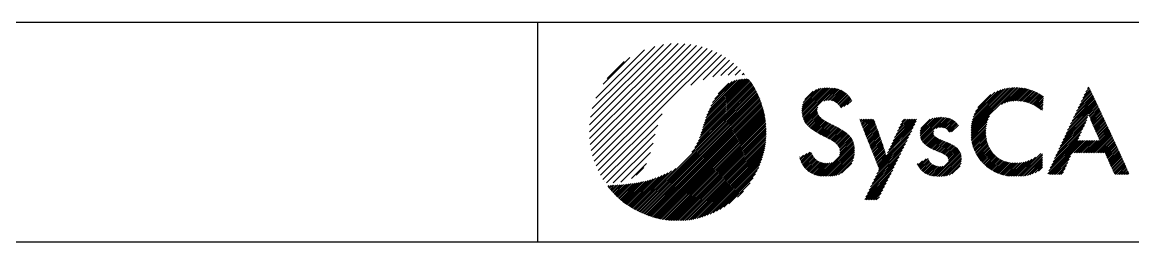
# Model space of a CAD drawing. Extents: x 0 to 420, y -1 to 296.
# Drawn here: x 144.6 to 227.4, y -0.6 to 15.8 of the extents above; entities that cross this region are included whole.
import ezdxf

# ---------------------------------------------------------------- set-up
doc = ezdxf.new("R2010")
doc.units = 0
doc.layers.get('0').update_dxf_attribs({"color": 15, "linetype": 'CONTINUOUS'})
doc.layers.add('SCD_DRAW', color=11, linetype='CONTINUOUS')

# ---------------------------------------------------------------- blocks, each defined once
blk = doc.blocks.new('FM_A3_Rectangle_Logo')
at = {"linetype": 'CONTINUOUS'}
for p, q in [((-0.226262, 15.804123), (420.273738, 15.804123)), ((183.023738, 15.804123), (183.023738, -0.603703)), ((186.885478, 7.616846), (193.516599, 14.217267)), ((186.885478, 7.616846), (193.516599, 14.217267)), ((186.896844, 8.134498), (192.990997, 14.200437)), ((186.896844, 8.134498), (192.990997, 14.200437)), ((186.897601, 7.120272), (194.005831, 14.195593)), ((186.897601, 7.120272), (194.005831, 14.195593)), ((186.939586, 6.65425), (194.462819, 14.142653)), ((186.939586, 6.65425), (194.462819, 14.142653)), ((186.959023, 8.704634), (192.412791, 14.133153)), ((186.959023, 8.704634), (192.412791, 14.133153)), ((187.013736, 6.222083), (194.891708, 14.063583)), ((187.013736, 6.222083), (194.891708, 14.063583)), ((187.104205, 9.357801), (191.761351, 13.993385)), ((187.104205, 9.357801), (191.761351, 13.993385)), ((187.116058, 5.816124), (195.298971, 13.961153)), ((187.116058, 5.816124), (195.298971, 13.961153)), ((187.239045, 5.430096), (195.685917, 13.837863)), ((187.239045, 5.430096), (195.685917, 13.837863)), ((187.36132, 10.120829), (190.989442, 13.732155)), ((187.36132, 10.120829), (190.989442, 13.732155)), ((187.382555, 5.06511), (196.053398, 13.695809)), ((187.382555, 5.06511), (196.053398, 13.695809)), ((187.540413, 4.714338), (196.403288, 13.536181)), ((187.540413, 4.714338), (196.403288, 13.536181)), ((194.456537, 11.090463), (196.736613, 13.359984)), ((194.456537, 11.090463), (196.736613, 13.359984)), ((187.913198, 11.177905), (189.911073, 13.16653)), ((187.913198, 11.177905), (189.911073, 13.16653)), ((188.211272, 11.601584), (189.480853, 12.865287)), ((188.211272, 11.601584), (189.480853, 12.865287)), ((195.376535, 11.498308), (197.054036, 13.168043)), ((195.376535, 11.498308), (197.054036, 13.168043)), ((196.103253, 11.713939), (197.356083, 12.960968)), ((196.103253, 11.713939), (197.356083, 12.960968)), ((196.708972, 11.808951), (197.643263, 12.738916)), ((196.708972, 11.808951), (197.643263, 12.738916)), ((197.255046, 11.844995), (197.914573, 12.501468)), ((197.255046, 11.844995), (197.914573, 12.501468)), ((197.776465, 11.855545), (198.175863, 12.253093)), ((197.776465, 11.855545), (198.175863, 12.253093)), ((198.290231, 11.858987), (198.423312, 11.991452)), ((198.290231, 11.858987), (198.423312, 11.991452)), ((198.427776, 11.86891), (198.475348, 11.916262)), ((198.427776, 11.86891), (198.475348, 11.916262)), ((194.540447, 6.082705), (199.268588, 10.788956)), ((194.540447, 6.082705), (199.268588, 10.788956)), ((194.769205, 6.438105), (199.223395, 10.871675)), ((194.769205, 6.438105), (199.223395, 10.871675)), ((194.916128, 6.711333), (199.17761, 10.953087)), ((194.916128, 6.711333), (199.17761, 10.953087)), ((195.022425, 6.944124), (199.130918, 11.033596)), ((195.022425, 6.944124), (199.130918, 11.033596)), ((195.105848, 7.153712), (199.083384, 11.112834)), ((195.105848, 7.153712), (199.083384, 11.112834)), ((195.176961, 7.351481), (199.034532, 11.191192)), ((195.176961, 7.351481), (199.034532, 11.191192)), ((195.240612, 7.541822), (198.984282, 11.26816)), ((195.240612, 7.541822), (198.984282, 11.26816)), ((195.304919, 7.744657), (198.927267, 11.350235)), ((195.304919, 7.744657), (198.927267, 11.350235)), ((195.360614, 7.92708), (198.87237, 11.422577)), ((195.360614, 7.92708), (198.87237, 11.422577)), ((195.414231, 8.107246), (198.812995, 11.490274)), ((195.414231, 8.107246), (198.812995, 11.490274)), ((195.466757, 8.286513), (198.740074, 11.544676)), ((195.466757, 8.286513), (198.740074, 11.544676)), ((195.523631, 8.470109), (198.628961, 11.561063)), ((195.523631, 8.470109), (198.628961, 11.561063)), ((195.58793, 8.661282), (198.503439, 11.563293)), ((195.58793, 8.661282), (198.503439, 11.563293)), ((195.660724, 8.860724), (198.370991, 11.558443)), ((195.660724, 8.860724), (198.370991, 11.558443)), ((195.743824, 9.070424), (198.23209, 11.54717)), ((195.743824, 9.070424), (198.23209, 11.54717)), ((195.839677, 9.292793), (198.084784, 11.527507)), ((195.839677, 9.292793), (198.084784, 11.527507)), ((195.952095, 9.531676), (197.926021, 11.496464)), ((195.952095, 9.531676), (197.926021, 11.496464)), ((196.087391, 9.79333), (197.750561, 11.448801)), ((196.087391, 9.79333), (197.750561, 11.448801)), ((196.257875, 10.090016), (197.547347, 11.373518)), ((196.257875, 10.090016), (197.547347, 11.373518)), ((196.495243, 10.453269), (197.282623, 11.237003)), ((196.495243, 10.453269), (197.282623, 11.237003)), ((202.747398, 9.181772), (204.461555, 10.887993)), ((202.747398, 9.181772), (204.461555, 10.887993)), ((202.751135, 9.312477), (204.33098, 10.885007)), ((202.751135, 9.312477), (204.33098, 10.885007)), ((202.752394, 9.05972), (204.59008, 10.888898)), ((202.752394, 9.05972), (204.59008, 10.888898)), ((202.764429, 8.944715), (204.71788, 10.889122)), ((202.764429, 8.944715), (204.71788, 10.889122)), ((202.766248, 9.454504), (204.193428, 10.875077)), ((202.766248, 9.454504), (204.193428, 10.875077)), ((202.782342, 8.83556), (204.845009, 10.888678)), ((202.782342, 8.83556), (204.845009, 10.888678)), ((202.797323, 9.612379), (204.031869, 10.84121)), ((202.797323, 9.612379), (204.031869, 10.84121)), ((202.805428, 8.731599), (204.970519, 10.886666)), ((202.805428, 8.731599), (204.970519, 10.886666)), ((202.833791, 8.632846), (205.092587, 10.881185)), ((202.833791, 8.632846), (205.092587, 10.881185)), ((202.86749, 8.539404), (205.207887, 10.868966)), ((202.86749, 8.539404), (205.207887, 10.868966)), ((204.376997, 9.915405), (205.313906, 10.847977)), ((204.376997, 9.915405), (205.313906, 10.847977)), ((204.546385, 9.957025), (205.414133, 10.820755)), ((204.546385, 9.957025), (205.414133, 10.820755)), ((204.682583, 9.965607), (205.510666, 10.789856)), ((204.682583, 9.965607), (205.510666, 10.789856)), ((215.371714, 7.655301), (218.652516, 10.920914)), ((215.371714, 7.655301), (218.652516, 10.920914)), ((215.371988, 7.528588), (218.780193, 10.921015)), ((215.371988, 7.528588), (218.780193, 10.921015)), ((215.373321, 7.783885), (218.520025, 10.916021)), ((215.373321, 7.783885), (218.520025, 10.916021)), ((215.377142, 7.914648), (218.38217, 10.905765)), ((215.377142, 7.914648), (218.38217, 10.905765)), ((215.384016, 8.048476), (218.238777, 10.89002)), ((215.384016, 8.048476), (218.238777, 10.89002)), ((215.396464, 8.187851), (218.08975, 10.868668)), ((215.396464, 8.187851), (218.08975, 10.868668)), ((215.426468, 8.344706), (217.933447, 10.840079)), ((215.426468, 8.344706), (217.933447, 10.840079)), ((215.471152, 8.516168), (217.767439, 10.801824)), ((215.471152, 8.516168), (217.767439, 10.801824)), ((217.642383, 9.6613), (218.903702, 10.916781)), ((217.642383, 9.6613), (218.903702, 10.916781)), ((217.873319, 9.764182), (219.023067, 10.908607)), ((217.873319, 9.764182), (219.023067, 10.908607)), ((218.063967, 9.826963), (219.138792, 10.896812)), ((218.063967, 9.826963), (219.138792, 10.896812)), ((218.232583, 9.868001), (219.250986, 10.88169)), ((218.232583, 9.868001), (219.250986, 10.88169)), ((218.387022, 9.89474), (219.360213, 10.863425)), ((218.387022, 9.89474), (219.360213, 10.863425)), ((218.530853, 9.91092), (219.466501, 10.842237)), ((218.530853, 9.91092), (219.466501, 10.842237)), ((218.665956, 9.918815), (219.569701, 10.818376)), ((218.665956, 9.918815), (219.569701, 10.818376)), ((218.794691, 9.919969), (219.670618, 10.791841)), ((218.794691, 9.919969), (219.670618, 10.791841)), ((223.828592, 10.361246), (224.254998, 10.785678)), ((223.828592, 10.361246), (224.254998, 10.785678)), ((223.947172, 10.606262), (224.211601, 10.869466)), ((223.947172, 10.606262), (224.211601, 10.869466)), ((224.070817, 10.856212), (224.166155, 10.951109)), ((224.070817, 10.856212), (224.166155, 10.951109)), ((190.339249, 1.773972), (199.312719, 10.705898)), ((190.339249, 1.773972), (199.312719, 10.705898)), ((190.423151, 1.7305), (199.356063, 10.622056)), ((190.423151, 1.7305), (199.356063, 10.622056)), ((190.50784, 1.687507), (199.398722, 10.537227)), ((190.50784, 1.687507), (199.398722, 10.537227)), ((190.592969, 1.645257), (199.440474, 10.451802)), ((190.592969, 1.645257), (199.440474, 10.451802)), ((190.679025, 1.60393), (199.481392, 10.365545)), ((190.679025, 1.60393), (199.481392, 10.365545)), ((190.766057, 1.563566), (199.521423, 10.278398)), ((190.766057, 1.563566), (199.521423, 10.278398)), ((190.85408, 1.524196), (199.560488, 10.190296)), ((190.85408, 1.524196), (199.560488, 10.190296)), ((190.943126, 1.485845), (199.59848, 10.101128)), ((190.943126, 1.485845), (199.59848, 10.101128)), ((191.032076, 1.449008), (199.634789, 10.011894)), ((191.032076, 1.449008), (199.634789, 10.011894)), ((202.853944, 9.795723), (203.837271, 10.774498)), ((202.853944, 9.795723), (203.837271, 10.774498)), ((202.965256, 10.033505), (203.589953, 10.65531)), ((202.965256, 10.033505), (203.589953, 10.65531)), ((202.965256, 10.033505), (203.589953, 10.65531)), ((204.811063, 9.966256), (205.603573, 10.755097)), ((204.811063, 9.966256), (205.603573, 10.755097)), ((204.931125, 9.958777), (205.692571, 10.716698)), ((204.931125, 9.958777), (205.692571, 10.716698)), ((205.033207, 9.933401), (205.777901, 10.674648)), ((205.033207, 9.933401), (205.777901, 10.674648)), ((205.122493, 9.895327), (205.859569, 10.62899)), ((205.122493, 9.895327), (205.859569, 10.62899)), ((205.207803, 9.853257), (205.937627, 10.579702)), ((205.207803, 9.853257), (205.937627, 10.579702)), ((205.288859, 9.806953), (206.01203, 10.526776)), ((205.288859, 9.806953), (206.01203, 10.526776)), ((205.361935, 9.753144), (206.082495, 10.470367)), ((205.361935, 9.753144), (206.082495, 10.470367)), ((205.427414, 9.691335), (206.149434, 10.410011)), ((205.427414, 9.691335), (206.149434, 10.410011)), ((205.487817, 9.624473), (206.212492, 10.345793)), ((205.487817, 9.624473), (206.212492, 10.345793)), ((205.545816, 9.554699), (206.271766, 10.277287)), ((205.545816, 9.554699), (206.271766, 10.277287)), ((205.602294, 9.483929), (206.326591, 10.204874)), ((205.602294, 9.483929), (206.326591, 10.204874)), ((205.658288, 9.41268), (206.376994, 10.128059)), ((205.658288, 9.41268), (206.376994, 10.128059)), ((205.880443, 9.506826), (206.423526, 10.047395)), ((205.880443, 9.506826), (206.423526, 10.047395)), ((206.137331, 9.635539), (206.466426, 9.963111)), ((206.137331, 9.635539), (206.466426, 9.963111)), ((215.529135, 8.700868), (217.587863, 10.750065)), ((215.529135, 8.700868), (217.587863, 10.750065)), ((215.605982, 8.904339), (217.388065, 10.678172)), ((215.605982, 8.904339), (217.388065, 10.678172)), ((215.712927, 9.137774), (217.154774, 10.572946)), ((215.712927, 9.137774), (217.154774, 10.572946)), ((215.881347, 9.4324), (216.853771, 10.400322)), ((215.881347, 9.4324), (216.853771, 10.400322)), ((218.917666, 9.915389), (219.769051, 10.762833)), ((218.917666, 9.915389), (219.769051, 10.762833)), ((219.035251, 9.905879), (219.864793, 10.73158)), ((219.035251, 9.905879), (219.864793, 10.73158)), ((219.148828, 9.891945), (219.958601, 10.697969)), ((219.148828, 9.891945), (219.958601, 10.697969)), ((219.258434, 9.874058), (220.050235, 10.662194)), ((219.258434, 9.874058), (220.050235, 10.662194)), ((219.36501, 9.852439), (220.140277, 10.624116)), ((219.36501, 9.852439), (220.140277, 10.624116)), ((219.467647, 9.827616), (220.227787, 10.584236)), ((219.467647, 9.827616), (220.227787, 10.584236)), ((219.567185, 9.799708), (220.313342, 10.54241)), ((219.567185, 9.799708), (220.313342, 10.54241)), ((219.664044, 9.768828), (220.397199, 10.498589)), ((219.664044, 9.768828), (220.397199, 10.498589)), ((219.757918, 9.735283), (220.479008, 10.453035)), ((219.757918, 9.735283), (220.479008, 10.453035)), ((219.849177, 9.699134), (220.55902, 10.405691)), ((219.849177, 9.699134), (220.55902, 10.405691)), ((219.937939, 9.660492), (220.63731, 10.356625)), ((219.937939, 9.660492), (220.63731, 10.356625)), ((220.024285, 9.619454), (220.715017, 10.306987)), ((220.024285, 9.619454), (220.715017, 10.306987)), ((220.108303, 9.576097), (220.77647, 10.241171)), ((220.108303, 9.576097), (220.77647, 10.241171)), ((220.189035, 9.531081), (220.770626, 10.10998)), ((220.189035, 9.531081), (220.770626, 10.10998)), ((220.268612, 9.483304), (220.764707, 9.977103)), ((220.268612, 9.483304), (220.764707, 9.977103)), ((222.808462, 8.202975), (224.628862, 10.014948)), ((222.808462, 8.202975), (224.628862, 10.014948)), ((222.919864, 8.440886), (224.587876, 10.101176)), ((222.919864, 8.440886), (224.587876, 10.101176)), ((223.031585, 8.679075), (224.546823, 10.187298)), ((223.031585, 8.679075), (224.546823, 10.187298)), ((223.143687, 8.917643), (224.505677, 10.273327)), ((223.143687, 8.917643), (224.505677, 10.273327)), ((223.256173, 9.156552), (224.464433, 10.359219)), ((223.256173, 9.156552), (224.464433, 10.359219)), ((223.369173, 9.396014), (224.423039, 10.445001)), ((223.369173, 9.396014), (224.423039, 10.445001)), ((223.482737, 9.636037), (224.381472, 10.530612)), ((223.482737, 9.636037), (224.381472, 10.530612)), ((223.482737, 9.636037), (224.381472, 10.530612)), ((223.596992, 9.876748), (224.33968, 10.615998)), ((223.596992, 9.876748), (224.33968, 10.615998)), ((223.712149, 10.118357), (224.297574, 10.701072)), ((223.712149, 10.118357), (224.297574, 10.701072)), ((223.712149, 10.118357), (224.297574, 10.701072)), ((223.712149, 10.118357), (224.297574, 10.701072)), ((191.123243, 1.412769), (199.670134, 9.920091)), ((191.123243, 1.412769), (199.670134, 9.920091)), ((191.215523, 1.377636), (199.70369, 9.826506)), ((191.215523, 1.377636), (199.70369, 9.826506)), ((191.309464, 1.343456), (199.735696, 9.730678)), ((191.309464, 1.343456), (199.735696, 9.730678)), ((191.404067, 1.310636), (199.766107, 9.633962)), ((191.404067, 1.310636), (199.766107, 9.633962)), ((191.499877, 1.279018), (199.795291, 9.536027)), ((191.499877, 1.279018), (199.795291, 9.536027)), ((191.59683, 1.248665), (199.823344, 9.437093)), ((191.59683, 1.248665), (199.823344, 9.437093)), ((191.695156, 1.21955), (199.850397, 9.337036)), ((191.695156, 1.21955), (199.850397, 9.337036)), ((191.794791, 1.191739), (199.87646, 9.235993)), ((191.794791, 1.191739), (199.87646, 9.235993)), ((191.894518, 1.165587), (199.90124, 9.135241)), ((191.894518, 1.165587), (199.90124, 9.135241)), ((202.90628, 8.451497), (203.926373, 9.466867)), ((202.90628, 8.451497), (203.926373, 9.466867)), ((202.950227, 8.368256), (203.89765, 9.311293)), ((202.950227, 8.368256), (203.89765, 9.311293)), ((202.998889, 8.289707), (203.897465, 9.184123)), ((202.998889, 8.289707), (203.897465, 9.184123)), ((220.346028, 9.433377), (220.758789, 9.844227)), ((220.346028, 9.433377), (220.758789, 9.844227)), ((220.421733, 9.381046), (220.752472, 9.710253)), ((220.421733, 9.381046), (220.752472, 9.710253)), ((220.495138, 9.327125), (220.745115, 9.575945)), ((220.495138, 9.327125), (220.745115, 9.575945)), ((220.569402, 9.274061), (220.735624, 9.439513)), ((220.569402, 9.274061), (220.735624, 9.439513)), ((220.646097, 9.223544), (220.719999, 9.297103)), ((220.646097, 9.223544), (220.719999, 9.297103)), ((222.366299, 7.254966), (224.792147, 9.669583)), ((222.366299, 7.254966), (224.792147, 9.669583)), ((222.476368, 7.49151), (224.751397, 9.756006)), ((222.476368, 7.49151), (224.751397, 9.756006)), ((222.586719, 7.728289), (224.710616, 9.842354)), ((222.586719, 7.728289), (224.710616, 9.842354)), ((222.697428, 7.965471), (224.669769, 9.92868)), ((222.697428, 7.965471), (224.669769, 9.92868)), ((224.16833, 8.921668), (224.832856, 9.583118)), ((224.16833, 8.921668), (224.832856, 9.583118)), ((224.192473, 8.819182), (224.873378, 9.496936)), ((224.192473, 8.819182), (224.873378, 9.496936)), ((224.223668, 8.723248), (224.914017, 9.410401)), ((224.223668, 8.723248), (224.914017, 9.410401)), ((224.257223, 8.629663), (224.954626, 9.323837)), ((224.257223, 8.629663), (224.954626, 9.323837)), ((224.292208, 8.537249), (224.995288, 9.237074)), ((224.292208, 8.537249), (224.995288, 9.237074)), ((224.328062, 8.445952), (225.035844, 9.150458)), ((224.328062, 8.445952), (225.035844, 9.150458)), ((187.710325, 4.375484), (192.323588, 8.96739)), ((187.710325, 4.375484), (192.323588, 8.96739)), ((191.996865, 1.140476), (199.925338, 9.032242)), ((191.996865, 1.140476), (199.925338, 9.032242)), ((192.100633, 1.116778), (199.948388, 8.928201)), ((192.100633, 1.116778), (199.948388, 8.928201)), ((192.205527, 1.094599), (199.970236, 8.823361)), ((192.205527, 1.094599), (199.970236, 8.823361)), ((192.312246, 1.073839), (199.990882, 8.716926)), ((192.312246, 1.073839), (199.990882, 8.716926)), ((192.420502, 1.054609), (200.010037, 8.609007)), ((192.420502, 1.054609), (200.010037, 8.609007)), ((192.530221, 1.036968), (200.027125, 8.499164)), ((192.530221, 1.036968), (200.027125, 8.499164)), ((192.641674, 1.02092), (200.040576, 8.385568)), ((192.641674, 1.02092), (200.040576, 8.385568)), ((203.052004, 8.215341), (203.913338, 9.072687)), ((203.052004, 8.215341), (203.913338, 9.072687)), ((203.108972, 8.14506), (203.943086, 8.975312)), ((203.108972, 8.14506), (203.943086, 8.975312)), ((203.169499, 8.078321), (203.984397, 8.889447)), ((203.169499, 8.078321), (203.984397, 8.889447)), ((203.233185, 8.014766), (204.034938, 8.812807)), ((203.233185, 8.014766), (204.034938, 8.812807)), ((203.299716, 7.954004), (204.092764, 8.74338)), ((203.299716, 7.954004), (204.092764, 8.74338)), ((203.36875, 7.895733), (204.156289, 8.679626)), ((203.36875, 7.895733), (204.156289, 8.679626)), ((203.439747, 7.839854), (204.224059, 8.620536)), ((203.439747, 7.839854), (204.224059, 8.620536)), ((203.51294, 7.785724), (204.295618, 8.564779)), ((203.51294, 7.785724), (204.295618, 8.564779)), ((203.587859, 7.733311), (204.370029, 8.511859)), ((203.587859, 7.733311), (204.370029, 8.511859)), ((203.664618, 7.682209), (204.447061, 8.46103)), ((203.664618, 7.682209), (204.447061, 8.46103)), ((203.742413, 7.632659), (204.52566, 8.41228)), ((203.742413, 7.632659), (204.52566, 8.41228)), ((203.821399, 7.584295), (204.605802, 8.365066)), ((203.821399, 7.584295), (204.605802, 8.365066)), ((203.901438, 7.536983), (204.68722, 8.319127)), ((203.901438, 7.536983), (204.68722, 8.319127)), ((207.062345, 8.524935), (207.093254, 8.5557)), ((207.062345, 8.524935), (207.093254, 8.5557)), ((207.091931, 8.427832), (207.233614, 8.568858)), ((207.091931, 8.427832), (207.233614, 8.568858)), ((207.126399, 8.335156), (207.363232, 8.570892)), ((207.126399, 8.335156), (207.363232, 8.570892)), ((207.161396, 8.243005), (207.491289, 8.571371)), ((207.161396, 8.243005), (207.491289, 8.571371)), ((207.196871, 8.150614), (207.619591, 8.571377)), ((207.196871, 8.150614), (207.619591, 8.571377)), ((207.232332, 8.058926), (207.746381, 8.570595)), ((207.232332, 8.058926), (207.746381, 8.570595)), ((207.267929, 7.967373), (207.87159, 8.56824)), ((207.267929, 7.967373), (207.87159, 8.56824)), ((207.303719, 7.875707), (207.993739, 8.562533)), ((207.303719, 7.875707), (207.993739, 8.562533)), ((207.339513, 7.784351), (208.103995, 8.545293)), ((207.339513, 7.784351), (208.103995, 8.545293)), ((207.375383, 7.69307), (208.150438, 8.464536)), ((207.375383, 7.69307), (208.150438, 8.464536)), ((207.411323, 7.60185), (208.185678, 8.37262)), ((207.411323, 7.60185), (208.185678, 8.37262)), ((209.351706, 6.488348), (211.288622, 8.416297)), ((209.351706, 6.488348), (211.288622, 8.416297)), ((209.45669, 6.719723), (211.30057, 8.555066)), ((209.45669, 6.719723), (211.30057, 8.555066)), ((209.562985, 6.952511), (211.183129, 8.565154)), ((209.562985, 6.952511), (211.183129, 8.565154)), ((209.670313, 7.186327), (211.057415, 8.567008)), ((209.670313, 7.186327), (211.057415, 8.567008)), ((209.779056, 7.422057), (210.928695, 8.566374)), ((209.779056, 7.422057), (210.928695, 8.566374)), ((209.887747, 7.65723), (210.79939, 8.564652)), ((209.887747, 7.65723), (210.79939, 8.564652)), ((209.996438, 7.892402), (210.669811, 8.562658)), ((209.996438, 7.892402), (210.669811, 8.562658)), ((210.105016, 8.12733), (210.540366, 8.560665)), ((210.105016, 8.12733), (210.540366, 8.560665)), ((210.213707, 8.362503), (210.410787, 8.55867)), ((210.213707, 8.362503), (210.410787, 8.55867)), ((211.572971, 7.429481), (212.835136, 8.685803)), ((211.572971, 7.429481), (212.835136, 8.685803)), ((211.575515, 7.559038), (212.688279, 8.66665)), ((211.575515, 7.559038), (212.688279, 8.66665)), ((211.576037, 7.305548), (212.972519, 8.695565)), ((211.576037, 7.305548), (212.972519, 8.695565)), ((211.588503, 7.698951), (212.525217, 8.631328)), ((211.588503, 7.698951), (212.525217, 8.631328)), ((211.590943, 7.1934), (213.103797, 8.69925)), ((211.590943, 7.1934), (213.103797, 8.69925)), ((211.621893, 7.097267), (213.230693, 8.698619)), ((211.621893, 7.097267), (213.230693, 8.698619)), ((211.628181, 7.865429), (212.327152, 8.561164)), ((211.628181, 7.865429), (212.327152, 8.561164)), ((211.66163, 7.009835), (213.353164, 8.693538)), ((211.66163, 7.009835), (213.353164, 8.693538)), ((211.707045, 6.928055), (213.470155, 8.683002)), ((211.707045, 6.928055), (213.470155, 8.683002)), ((212.777681, 7.867217), (213.580436, 8.666256)), ((212.777681, 7.867217), (213.580436, 8.666256)), ((212.963669, 7.925359), (213.684394, 8.642748)), ((212.963669, 7.925359), (213.684394, 8.642748)), ((213.103038, 7.937098), (213.781705, 8.612623)), ((213.103038, 7.937098), (213.781705, 8.612623)), ((213.223928, 7.930192), (213.87313, 8.576388)), ((213.223928, 7.930192), (213.87313, 8.576388)), ((213.329946, 7.908735), (213.959205, 8.53508)), ((213.329946, 7.908735), (213.959205, 8.53508)), ((213.42434, 7.875707), (214.041115, 8.489626)), ((213.42434, 7.875707), (214.041115, 8.489626)), ((213.508532, 7.832561), (214.117835, 8.439043)), ((213.508532, 7.832561), (214.117835, 8.439043)), ((213.583125, 7.779825), (214.188103, 8.382001)), ((213.583125, 7.779825), (214.188103, 8.382001)), ((213.647984, 7.717398), (214.254153, 8.32076)), ((213.647984, 7.717398), (214.254153, 8.32076)), ((215.374061, 7.40348), (216.762954, 8.785943)), ((215.374061, 7.40348), (216.762954, 8.785943)), ((215.378037, 7.280453), (216.655131, 8.551634)), ((215.378037, 7.280453), (216.655131, 8.551634)), ((215.384272, 7.159674), (216.588495, 8.358322)), ((215.384272, 7.159674), (216.588495, 8.358322)), ((221.929905, 6.31312), (223.930778, 8.304729)), ((221.929905, 6.31312), (223.930778, 8.304729)), ((222.038535, 6.548232), (224.013888, 8.514439)), ((222.038535, 6.548232), (224.013888, 8.514439)), ((222.147566, 6.783743), (224.077564, 8.704805)), ((222.147566, 6.783743), (224.077564, 8.704805)), ((222.25656, 7.018749), (224.140208, 8.893676)), ((222.25656, 7.018749), (224.140208, 8.893676)), ((224.364627, 8.355363), (225.076376, 9.063818)), ((224.364627, 8.355363), (225.076376, 9.063818)), ((224.401754, 8.265372), (225.116876, 8.977183)), ((224.401754, 8.265372), (225.116876, 8.977183)), ((224.439376, 8.175834), (225.157368, 8.890502)), ((224.439376, 8.175834), (225.157368, 8.890502)), ((224.477417, 8.086714), (225.197841, 8.803803)), ((224.477417, 8.086714), (225.197841, 8.803803)), ((224.515698, 7.998271), (225.238158, 8.717386)), ((224.515698, 7.998271), (225.238158, 8.717386)), ((224.554451, 7.909859), (225.278598, 8.630655)), ((224.554451, 7.909859), (225.278598, 8.630655)), ((224.593516, 7.821759), (225.319024, 8.543908)), ((224.593516, 7.821759), (225.319024, 8.543908)), ((224.633035, 7.73359), (225.359601, 8.456792)), ((224.633035, 7.73359), (225.359601, 8.456792)), ((224.67265, 7.646036), (225.4, 8.370019)), ((224.67265, 7.646036), (225.4, 8.370019)), ((187.896037, 4.052442), (191.98382, 8.1213)), ((187.896037, 4.052442), (191.98382, 8.1213)), ((192.755248, 1.006984), (200.051054, 8.269012)), ((192.755248, 1.006984), (200.051054, 8.269012)), ((192.873389, 0.997087), (200.05926, 8.14969)), ((192.873389, 0.997087), (200.05926, 8.14969)), ((192.994106, 0.990261), (200.065518, 8.028934)), ((192.994106, 0.990261), (200.065518, 8.028934)), ((193.117078, 0.985678), (200.070098, 7.906508)), ((193.117078, 0.985678), (200.070098, 7.906508)), ((193.241783, 0.982927), (200.073131, 7.782649)), ((193.241783, 0.982927), (200.073131, 7.782649)), ((193.368201, 0.981775), (200.074686, 7.657212)), ((193.368201, 0.981775), (200.074686, 7.657212)), ((193.496112, 0.98211), (200.074759, 7.530299)), ((193.496112, 0.98211), (200.074759, 7.530299)), ((193.496112, 0.98211), (200.074759, 7.530299)), ((193.496112, 0.98211), (200.074759, 7.530299)), ((203.982417, 7.490602), (204.769708, 8.274248)), ((203.982417, 7.490602), (204.769708, 8.274248)), ((204.064228, 7.445049), (204.853091, 8.23026)), ((204.064228, 7.445049), (204.853091, 8.23026)), ((204.146783, 7.400232), (204.937232, 8.187022)), ((204.146783, 7.400232), (204.937232, 8.187022)), ((204.229994, 7.356073), (205.022011, 8.144423)), ((204.229994, 7.356073), (205.022011, 8.144423)), ((204.313795, 7.312501), (205.107335, 8.102367)), ((204.313795, 7.312501), (205.107335, 8.102367)), ((204.398105, 7.269461), (205.192853, 8.060529)), ((204.398105, 7.269461), (205.192853, 8.060529)), ((204.482708, 7.226686), (205.277809, 8.018106)), ((204.482708, 7.226686), (205.277809, 8.018106)), ((204.567113, 7.183716), (205.362064, 7.974987)), ((204.567113, 7.183716), (205.362064, 7.974987)), ((204.651345, 7.140386), (205.445656, 7.93102)), ((204.651345, 7.140386), (205.445656, 7.93102)), ((204.735033, 7.096702), (205.528241, 7.886237)), ((204.735033, 7.096702), (205.528241, 7.886237)), ((204.81812, 7.05242), (205.609832, 7.840466)), ((204.81812, 7.05242), (205.609832, 7.840466)), ((204.900217, 7.007339), (205.690186, 7.793651)), ((204.900217, 7.007339), (205.690186, 7.793651)), ((204.981159, 6.960922), (205.769401, 7.745515)), ((204.981159, 6.960922), (205.769401, 7.745515)), ((205.060221, 6.912633), (205.847197, 7.695965)), ((205.060221, 6.912633), (205.847197, 7.695965)), ((205.136322, 6.861798), (205.923153, 7.644987)), ((205.136322, 6.861798), (205.923153, 7.644987)), ((205.208981, 6.807135), (205.997549, 7.592053)), ((205.208981, 6.807135), (205.997549, 7.592053)), ((205.277343, 6.748197), (206.069908, 7.537092)), ((205.277343, 6.748197), (206.069908, 7.537092)), ((205.341598, 6.685602), (206.139735, 7.480044)), ((205.341598, 6.685602), (206.139735, 7.480044)), ((207.447322, 7.510697), (208.220124, 8.279922)), ((207.447322, 7.510697), (208.220124, 8.279922)), ((207.483375, 7.419599), (208.254173, 8.186828)), ((207.483375, 7.419599), (208.254173, 8.186828)), ((207.519022, 7.329706), (208.287538, 8.094664)), ((207.519022, 7.329706), (208.287538, 8.094664)), ((207.555175, 7.238706), (208.321144, 8.001129)), ((207.555175, 7.238706), (208.321144, 8.001129)), ((207.591373, 7.147752), (208.354601, 7.907447)), ((207.591373, 7.147752), (208.354601, 7.907447)), ((207.627815, 7.056339), (208.388118, 7.813122)), ((207.627815, 7.056339), (208.388118, 7.813122)), ((207.6641, 6.965471), (208.421344, 7.719209)), ((207.6641, 6.965471), (208.421344, 7.719209)), ((207.700426, 6.874644), (208.454473, 7.6252)), ((207.700426, 6.874644), (208.454473, 7.6252)), ((207.736755, 6.783948), (208.48748, 7.531197)), ((207.736755, 6.783948), (208.48748, 7.531197)), ((208.387332, 5.147484), (210.946797, 7.695099)), ((208.387332, 5.147484), (210.946797, 7.695099)), ((209.149654, 6.033262), (211.062549, 7.937301)), ((209.149654, 6.033262), (211.062549, 7.937301)), ((209.149654, 6.033262), (211.062549, 7.937301)), ((209.248416, 6.258551), (211.177035, 8.178241)), ((209.248416, 6.258551), (211.177035, 8.178241)), ((211.758067, 6.852323), (212.59606, 7.686437)), ((211.758067, 6.852323), (212.59606, 7.686437)), ((211.814805, 6.781814), (212.562954, 7.526499)), ((211.814805, 6.781814), (212.562954, 7.526499)), ((213.702712, 7.645325), (214.316461, 8.256233)), ((213.702712, 7.645325), (214.316461, 8.256233)), ((213.760593, 7.575953), (214.375249, 8.187764)), ((213.760593, 7.575953), (214.375249, 8.187764)), ((213.927851, 7.615452), (214.428669, 8.113952)), ((213.927851, 7.615452), (214.428669, 8.113952)), ((215.393581, 7.042143), (216.544138, 8.187373)), ((215.393581, 7.042143), (216.544138, 8.187373)), ((215.408255, 6.929764), (216.514357, 8.030745)), ((215.408255, 6.929764), (216.514357, 8.030745)), ((215.430247, 6.824669), (216.495275, 7.884766)), ((215.430247, 6.824669), (216.495275, 7.884766)), ((215.454957, 6.722681), (216.484531, 7.747489)), ((215.454957, 6.722681), (216.484531, 7.747489)), ((215.482316, 6.622929), (216.480495, 7.616487)), ((215.482316, 6.622929), (216.480495, 7.616487)), ((215.512143, 6.525633), (216.48218, 7.491179)), ((215.512143, 6.525633), (216.48218, 7.491179)), ((221.606803, 5.610308), (223.627387, 7.621537)), ((221.606803, 5.610308), (223.627387, 7.621537)), ((221.713846, 5.84384), (223.730834, 7.85149)), ((221.713846, 5.84384), (223.730834, 7.85149)), ((221.82151, 6.07799), (223.833124, 8.080292)), ((221.82151, 6.07799), (223.833124, 8.080292)), ((224.091197, 6.05142), (225.722792, 7.675462)), ((224.091197, 6.05142), (225.722792, 7.675462)), ((224.218773, 6.05142), (225.763091, 7.588589)), ((224.218773, 6.05142), (225.763091, 7.588589)), ((224.346349, 6.05142), (225.803374, 7.501701)), ((224.346349, 6.05142), (225.803374, 7.501701)), ((224.712305, 7.558523), (225.440386, 8.283234)), ((224.712305, 7.558523), (225.440386, 8.283234)), ((224.751943, 7.470997), (225.48076, 8.19644)), ((224.751943, 7.470997), (225.48076, 8.19644)), ((224.791564, 7.38345), (225.521124, 8.109632)), ((224.791564, 7.38345), (225.521124, 8.109632)), ((224.831165, 7.295883), (225.561478, 8.022814)), ((224.831165, 7.295883), (225.561478, 8.022814)), ((224.870741, 7.208286), (225.601823, 7.935983)), ((224.870741, 7.208286), (225.601823, 7.935983)), ((224.910276, 7.120653), (225.642158, 7.849146)), ((224.910276, 7.120653), (225.642158, 7.849146)), ((224.949724, 7.032933), (225.682485, 7.762301)), ((224.949724, 7.032933), (225.682485, 7.762301)), ((188.15317, 3.800661), (191.803559, 7.43415)), ((188.15317, 3.800661), (191.803559, 7.43415)), ((188.659301, 3.796547), (191.640271, 6.763717)), ((188.659301, 3.796547), (191.640271, 6.763717)), ((193.625489, 0.983902), (200.073288, 7.401851)), ((193.625489, 0.983902), (200.073288, 7.401851)), ((193.75638, 0.987203), (200.070135, 7.271727)), ((193.75638, 0.987203), (200.070135, 7.271727)), ((193.75638, 0.987203), (200.070135, 7.271727)), ((193.888934, 0.992158), (200.065049, 7.13968)), ((193.888934, 0.992158), (200.065049, 7.13968)), ((194.023441, 0.999058), (200.05759, 7.005271)), ((194.023441, 0.999058), (200.05759, 7.005271)), ((194.160417, 1.008455), (200.046945, 6.867731)), ((194.160417, 1.008455), (200.046945, 6.867731)), ((194.301134, 1.021536), (200.031326, 6.725199)), ((194.301134, 1.021536), (200.031326, 6.725199)), ((204.098363, 4.304227), (206.60972, 6.803958)), ((204.098363, 4.304227), (206.60972, 6.803958)), ((204.216253, 4.294587), (206.63679, 6.703918)), ((204.216253, 4.294587), (206.63679, 6.703918)), ((205.4029, 6.619636), (206.207217, 7.420229)), ((205.4029, 6.619636), (206.207217, 7.420229)), ((205.459487, 6.548976), (206.271788, 7.357516)), ((205.459487, 6.548976), (206.271788, 7.357516)), ((205.508651, 6.47021), (206.333426, 7.291167)), ((205.508651, 6.47021), (206.333426, 7.291167)), ((205.545186, 5.871346), (206.576653, 6.898038)), ((205.545186, 5.871346), (206.576653, 6.898038)), ((205.545928, 6.38033), (206.391051, 7.22154)), ((205.545928, 6.38033), (206.391051, 7.22154)), ((205.568382, 6.275695), (206.444604, 7.14786)), ((205.568382, 6.275695), (206.444604, 7.14786)), ((205.571919, 6.02494), (206.537882, 6.986431)), ((205.571919, 6.02494), (206.537882, 6.986431)), ((205.576225, 6.156211), (206.493771, 7.069509)), ((205.576225, 6.156211), (206.493771, 7.069509)), ((207.773161, 6.6932), (208.520438, 7.437017)), ((207.773161, 6.6932), (208.520438, 7.437017)), ((207.809589, 6.602474), (208.553314, 7.342757)), ((207.809589, 6.602474), (208.553314, 7.342757)), ((207.845543, 6.512845), (208.585707, 7.249582)), ((207.845543, 6.512845), (208.585707, 7.249582)), ((207.881921, 6.422069), (208.618425, 7.155164)), ((207.881921, 6.422069), (208.618425, 7.155164)), ((207.91827, 6.331265), (208.651061, 7.060663)), ((207.91827, 6.331265), (208.651061, 7.060663)), ((207.954477, 6.240718), (208.683508, 6.966373)), ((207.954477, 6.240718), (208.683508, 6.966373)), ((207.990769, 6.149856), (208.715964, 6.871694)), ((207.990769, 6.149856), (208.715964, 6.871694)), ((208.02703, 6.058965), (208.748318, 6.776913)), ((208.02703, 6.058965), (208.748318, 6.776913)), ((208.063222, 5.968136), (208.780521, 6.682115)), ((208.063222, 5.968136), (208.780521, 6.682115)), ((208.422899, 5.055901), (210.830263, 7.45212)), ((208.422899, 5.055901), (210.830263, 7.45212)), ((208.422899, 5.055901), (210.830263, 7.45212)), ((208.458218, 4.964072), (210.713172, 7.208586)), ((208.458218, 4.964072), (210.713172, 7.208586)), ((208.46144, 4.71335), (210.477798, 6.720373)), ((208.46144, 4.71335), (210.477798, 6.720373)), ((208.492949, 4.871656), (210.595646, 6.964619)), ((208.492949, 4.871656), (210.595646, 6.964619)), ((211.876654, 6.716392), (212.58359, 7.420055)), ((211.876654, 6.716392), (212.58359, 7.420055)), ((211.943234, 6.655428), (212.63369, 7.342686)), ((211.943234, 6.655428), (212.63369, 7.342686)), ((212.013741, 6.598623), (212.694315, 7.276046)), ((212.013741, 6.598623), (212.694315, 7.276046)), ((212.087777, 6.545332), (212.762216, 7.216648)), ((212.087777, 6.545332), (212.762216, 7.216648)), ((212.164837, 6.495087), (212.837252, 7.164389)), ((212.164837, 6.495087), (212.837252, 7.164389)), ((212.244534, 6.447431), (212.917991, 7.117769)), ((212.244534, 6.447431), (212.917991, 7.117769)), ((212.326472, 6.402004), (213.002756, 7.075157)), ((212.326472, 6.402004), (213.002756, 7.075157)), ((212.410034, 6.358632), (213.089949, 7.035399)), ((212.410034, 6.358632), (213.089949, 7.035399)), ((212.495523, 6.31674), (213.179286, 6.997338)), ((212.495523, 6.31674), (213.179286, 6.997338)), ((212.582418, 6.276248), (213.26988, 6.960527)), ((212.582418, 6.276248), (213.26988, 6.960527)), ((212.670884, 6.236799), (213.361716, 6.924433)), ((212.670884, 6.236799), (213.361716, 6.924433)), ((212.760029, 6.198547), (213.453359, 6.888667)), ((212.760029, 6.198547), (213.453359, 6.888667)), ((212.850069, 6.161185), (213.544171, 6.852074)), ((212.850069, 6.161185), (213.544171, 6.852074)), ((212.940878, 6.124593), (213.633972, 6.814479)), ((212.940878, 6.124593), (213.633972, 6.814479)), ((213.031593, 6.087903), (213.722583, 6.775695)), ((213.031593, 6.087903), (213.722583, 6.775695)), ((213.121008, 6.04992), (213.80978, 6.735502)), ((213.121008, 6.04992), (213.80978, 6.735502)), ((213.208745, 6.01026), (213.8953, 6.693637)), ((213.208745, 6.01026), (213.8953, 6.693637)), ((213.294271, 5.968405), (213.978819, 6.649784)), ((213.294271, 5.968405), (213.978819, 6.649784)), ((215.544232, 6.431021), (216.489002, 7.371417)), ((215.544232, 6.431021), (216.489002, 7.371417)), ((215.578717, 6.338362), (216.500561, 7.255938)), ((215.578717, 6.338362), (216.500561, 7.255938)), ((215.615419, 6.247909), (216.516477, 7.144796)), ((215.615419, 6.247909), (216.516477, 7.144796)), ((215.654496, 6.159103), (216.53657, 7.037093)), ((215.654496, 6.159103), (216.53657, 7.037093)), ((215.695452, 6.072884), (216.560359, 6.933787)), ((215.695452, 6.072884), (216.560359, 6.933787)), ((215.738446, 5.988695), (216.587736, 6.834052)), ((215.738446, 5.988695), (216.587736, 6.834052)), ((215.783546, 5.906295), (216.6186, 6.737484)), ((215.783546, 5.906295), (216.6186, 6.737484)), ((215.830493, 5.82604), (216.652656, 6.644397)), ((215.830493, 5.82604), (216.652656, 6.644397)), ((221.101665, 4.473059), (223.598787, 6.95862)), ((221.101665, 4.473059), (223.598787, 6.95862)), ((221.191297, 4.689261), (223.471212, 6.95862)), ((221.191297, 4.689261), (223.471212, 6.95862)), ((221.195246, 4.439222), (223.726363, 6.95862)), ((221.195246, 4.439222), (223.726363, 6.95862)), ((221.291716, 4.915762), (223.344076, 6.95862)), ((221.291716, 4.915762), (223.344076, 6.95862)), ((221.313798, 4.42972), (223.854461, 6.95862)), ((221.313798, 4.42972), (223.854461, 6.95862)), ((221.395358, 5.145909), (223.422272, 7.16344)), ((221.395358, 5.145909), (223.422272, 7.16344)), ((221.500572, 5.37762), (223.524417, 7.392097)), ((221.500572, 5.37762), (223.524417, 7.392097)), ((223.070617, 6.05142), (223.982037, 6.95862)), ((223.070617, 6.05142), (223.982037, 6.95862)), ((223.198193, 6.05142), (224.109612, 6.95862)), ((223.198193, 6.05142), (224.109612, 6.95862)), ((223.276446, 6.952153), (223.276446, 6.952153)), ((223.325764, 6.05142), (224.237226, 6.958663)), ((223.325764, 6.05142), (224.237226, 6.958663)), ((223.453339, 6.05142), (224.365093, 6.958954)), ((223.453339, 6.05142), (224.365093, 6.958954)), ((223.580915, 6.05142), (224.493378, 6.959659)), ((223.580915, 6.05142), (224.493378, 6.959659)), ((223.708495, 6.05142), (224.62238, 6.961074)), ((223.708495, 6.05142), (224.62238, 6.961074)), ((223.836071, 6.05142), (224.752796, 6.963902)), ((223.836071, 6.05142), (224.752796, 6.963902)), ((223.963647, 6.05142), (224.887334, 6.970831)), ((223.963647, 6.05142), (224.887334, 6.970831)), ((224.474112, 6.05142), (225.843699, 7.414668)), ((224.474112, 6.05142), (225.843699, 7.414668)), ((224.601687, 6.05142), (225.883949, 7.327746)), ((224.601687, 6.05142), (225.883949, 7.327746)), ((224.729263, 6.05142), (225.924181, 7.240807)), ((224.729263, 6.05142), (225.924181, 7.240807)), ((224.85665, 6.05142), (225.964337, 7.153979)), ((224.85665, 6.05142), (225.964337, 7.153979)), ((224.966733, 6.99462), (224.966733, 6.99462)), ((224.984225, 6.05142), (226.004535, 7.067006)), ((224.984225, 6.05142), (226.004535, 7.067006)), ((225.111801, 6.05142), (226.044715, 6.980015)), ((225.111801, 6.05142), (226.044715, 6.980015)), ((225.238973, 6.05142), (226.08475, 6.893282)), ((225.238973, 6.05142), (226.08475, 6.893282)), ((225.365087, 6.049966), (226.124893, 6.806255)), ((225.365087, 6.049966), (226.124893, 6.806255)), ((225.403952, 5.961666), (226.165018, 6.719209)), ((225.403952, 5.961666), (226.165018, 6.719209)), ((225.442684, 5.873667), (226.204986, 6.63244)), ((225.442684, 5.873667), (226.204986, 6.63244)), ((189.230148, 3.85725), (191.449999, 6.066823)), ((189.230148, 3.85725), (191.449999, 6.066823)), ((194.448937, 1.041669), (200.007471, 6.57447)), ((194.448937, 1.041669), (200.007471, 6.57447)), ((194.605076, 1.070061), (199.978807, 6.418914)), ((194.605076, 1.070061), (199.978807, 6.418914)), ((194.765977, 1.103233), (199.94584, 6.259114)), ((194.765977, 1.103233), (199.94584, 6.259114)), ((194.932557, 1.142057), (199.908038, 6.094502)), ((194.932557, 1.142057), (199.908038, 6.094502)), ((195.105779, 1.187537), (199.864774, 5.924499)), ((195.105779, 1.187537), (199.864774, 5.924499)), ((202.601088, 5.607723), (202.875695, 5.881059)), ((202.601088, 5.607723), (202.875695, 5.881059)), ((202.631151, 5.510687), (203.123136, 6.000394)), ((202.631151, 5.510687), (203.123136, 6.000394)), ((202.665014, 5.417408), (203.351657, 6.100872)), ((202.665014, 5.417408), (203.351657, 6.100872)), ((202.701736, 5.326975), (203.445819, 6.067613)), ((202.701736, 5.326975), (203.445819, 6.067613)), ((202.741483, 5.239366), (203.49181, 5.98622)), ((202.741483, 5.239366), (203.49181, 5.98622)), ((202.78522, 5.155916), (203.533625, 5.900856)), ((202.78522, 5.155916), (203.533625, 5.900856)), ((202.83403, 5.077515), (203.577676, 5.817719)), ((202.83403, 5.077515), (203.577676, 5.817719)), ((204.33939, 4.290169), (206.657684, 6.59773)), ((204.33939, 4.290169), (206.657684, 6.59773)), ((204.464207, 4.289034), (206.672207, 6.486811)), ((204.464207, 4.289034), (206.672207, 6.486811)), ((204.592801, 4.290047), (206.680836, 6.368415)), ((204.592801, 4.290047), (206.680836, 6.368415)), ((204.72285, 4.292509), (206.683599, 6.244181)), ((204.72285, 4.292509), (206.683599, 6.244181)), ((204.854789, 4.29615), (206.680875, 6.113783)), ((204.854789, 4.29615), (206.680875, 6.113783)), ((204.988529, 4.302287), (206.674522, 5.980474)), ((204.988529, 4.302287), (206.674522, 5.980474)), ((205.128957, 4.31508), (206.662509, 5.841532)), ((205.128957, 4.31508), (206.662509, 5.841532)), ((208.099417, 5.877179), (208.812621, 6.587081)), ((208.099417, 5.877179), (208.812621, 6.587081)), ((208.119895, 3.992391), (210.122353, 5.985579)), ((208.119895, 3.992391), (210.122353, 5.985579)), ((208.135577, 5.786186), (208.844552, 6.49188)), ((208.135577, 5.786186), (208.844552, 6.49188)), ((208.17184, 5.694792), (208.876388, 6.396078)), ((208.17184, 5.694792), (208.876388, 6.396078)), ((208.207916, 5.603716), (208.907782, 6.300342)), ((208.207916, 5.603716), (208.907782, 6.300342)), ((208.238027, 4.237001), (210.241125, 6.230825)), ((208.238027, 4.237001), (210.241125, 6.230825)), ((208.243944, 5.512592), (208.938649, 6.204081)), ((208.243944, 5.512592), (208.938649, 6.204081)), ((208.279885, 5.421489), (208.968186, 6.106603)), ((208.279885, 5.421489), (208.968186, 6.106603)), ((208.315791, 5.330243), (208.993523, 6.004838)), ((208.315791, 5.330243), (208.993523, 6.004838)), ((208.351614, 5.238916), (209.019265, 5.903476)), ((208.351614, 5.238916), (209.019265, 5.903476)), ((208.351614, 5.238916), (209.019265, 5.903476)), ((208.352784, 4.478212), (210.359601, 6.475738)), ((208.352784, 4.478212), (210.359601, 6.475738)), ((212.635542, 4.296872), (214.518464, 6.171077)), ((212.635542, 4.296872), (214.518464, 6.171077)), ((212.755559, 4.289349), (214.562509, 6.087933)), ((212.755559, 4.289349), (214.562509, 6.087933)), ((212.878899, 4.285133), (214.602884, 6.001136)), ((212.878899, 4.285133), (214.602884, 6.001136)), ((213.00483, 4.283898), (214.634058, 5.905583)), ((213.00483, 4.283898), (214.634058, 5.905583)), ((213.376847, 5.923614), (214.059965, 6.60357)), ((213.376847, 5.923614), (214.059965, 6.60357)), ((213.455376, 5.874819), (214.138281, 6.554562)), ((213.455376, 5.874819), (214.138281, 6.554562)), ((213.528257, 5.820378), (214.213287, 6.502237)), ((213.528257, 5.820378), (214.213287, 6.502237)), ((213.592933, 5.757769), (214.284401, 6.446036)), ((213.592933, 5.757769), (214.284401, 6.446036)), ((213.645382, 5.682804), (214.351113, 6.385267)), ((213.645382, 5.682804), (214.351113, 6.385267)), ((213.678872, 5.589154), (214.412632, 6.319517)), ((213.678872, 5.589154), (214.412632, 6.319517)), ((213.683593, 5.466868), (214.468551, 6.248192)), ((213.683593, 5.466868), (214.468551, 6.248192)), ((215.879359, 5.747695), (216.689848, 6.554432)), ((215.879359, 5.747695), (216.689848, 6.554432)), ((215.930118, 5.671226), (216.730075, 6.46748)), ((215.930118, 5.671226), (216.730075, 6.46748)), ((215.982737, 5.596617), (216.773248, 6.383468)), ((215.982737, 5.596617), (216.773248, 6.383468)), ((216.0372, 5.523842), (216.8193, 6.302322)), ((216.0372, 5.523842), (216.8193, 6.302322)), ((216.092764, 5.453774), (216.867541, 6.224964)), ((216.092764, 5.453774), (216.867541, 6.224964)), ((216.150844, 5.3846), (216.919169, 6.149369)), ((216.150844, 5.3846), (216.919169, 6.149369)), ((216.210728, 5.317222), (216.973557, 6.07652)), ((216.210728, 5.317222), (216.973557, 6.07652)), ((216.272759, 5.251279), (217.031012, 6.006022)), ((216.272759, 5.251279), (217.031012, 6.006022)), ((216.336252, 5.187494), (217.090901, 5.938649)), ((216.336252, 5.187494), (217.090901, 5.938649)), ((216.401547, 5.125501), (217.15354, 5.874013)), ((216.401547, 5.125501), (217.15354, 5.874013)), ((216.468581, 5.065368), (217.218884, 5.812198)), ((216.468581, 5.065368), (217.218884, 5.812198)), ((218.881712, 4.294405), (220.579518, 5.98435)), ((218.881712, 4.294405), (220.579518, 5.98435)), ((219.01239, 4.297493), (220.700466, 5.977754)), ((219.01239, 4.297493), (220.700466, 5.977754)), ((219.144742, 4.302248), (220.707267, 5.857539)), ((219.144742, 4.302248), (220.707267, 5.857539)), ((225.481549, 5.785368), (226.245072, 6.545355)), ((225.481549, 5.785368), (226.245072, 6.545355)), ((225.520414, 5.697068), (226.285137, 6.45825)), ((225.520414, 5.697068), (226.285137, 6.45825)), ((225.559499, 5.608269), (226.325407, 6.370631)), ((225.559499, 5.608269), (226.325407, 6.370631)), ((225.598364, 5.51997), (226.365428, 6.283483)), ((225.598364, 5.51997), (226.365428, 6.283483)), ((225.637229, 5.43167), (226.405427, 6.196311)), ((225.637229, 5.43167), (226.405427, 6.196311)), ((225.676188, 5.343158), (226.445497, 6.108906)), ((225.676188, 5.343158), (226.445497, 6.108906)), ((225.715068, 5.254873), (226.485446, 6.021685)), ((225.715068, 5.254873), (226.485446, 6.021685)), ((225.754007, 5.166646), (226.525369, 5.934437)), ((225.754007, 5.166646), (226.525369, 5.934437)), ((225.79301, 5.078476), (226.565265, 5.847156)), ((225.79301, 5.078476), (226.565265, 5.847156)), ((190.021016, 4.136), (191.139716, 5.249521)), ((190.021016, 4.136), (191.139716, 5.249521)), ((195.286967, 1.240901), (199.815211, 5.748181)), ((195.286967, 1.240901), (199.815211, 5.748181)), ((195.477443, 1.303511), (199.758329, 5.564578)), ((195.477443, 1.303511), (199.758329, 5.564578)), ((195.677996, 1.376618), (199.693025, 5.373058)), ((195.677996, 1.376618), (199.693025, 5.373058)), ((195.891775, 1.462421), (199.616957, 5.170358)), ((195.891775, 1.462421), (199.616957, 5.170358)), ((202.583636, 5.717337), (202.604526, 5.73813)), ((202.583636, 5.717337), (202.604526, 5.73813)), ((202.88672, 5.003164), (203.626322, 5.739342)), ((202.88672, 5.003164), (203.626322, 5.739342)), ((202.943249, 4.932447), (203.680239, 5.666025)), ((202.943249, 4.932447), (203.680239, 5.666025)), ((203.003391, 4.865325), (203.739849, 5.598374)), ((203.003391, 4.865325), (203.739849, 5.598374)), ((203.066818, 4.801876), (203.805335, 5.536973)), ((203.066818, 4.801876), (203.805335, 5.536973)), ((203.133844, 4.741606), (203.877386, 5.481706)), ((203.133844, 4.741606), (203.877386, 5.481706)), ((203.204209, 4.68466), (203.955925, 5.432896)), ((203.204209, 4.68466), (203.955925, 5.432896)), ((203.277616, 4.631175), (204.040601, 5.390628)), ((203.277616, 4.631175), (204.040601, 5.390628)), ((203.35455, 4.580768), (204.131775, 5.354395)), ((203.35455, 4.580768), (204.131775, 5.354395)), ((203.43477, 4.533633), (204.228805, 5.323992)), ((203.43477, 4.533633), (204.228805, 5.323992)), ((203.518787, 4.489558), (204.331813, 5.29882)), ((203.518787, 4.489558), (204.331813, 5.29882)), ((203.605707, 4.449091), (204.440441, 5.279961)), ((203.605707, 4.449091), (204.440441, 5.279961)), ((203.69607, 4.41205), (204.557634, 5.269626)), ((203.69607, 4.41205), (204.557634, 5.269626)), ((203.790207, 4.378462), (204.68601, 5.270118)), ((203.790207, 4.378462), (204.68601, 5.270118)), ((203.887803, 4.348621), (204.829409, 5.285868)), ((203.887803, 4.348621), (204.829409, 5.285868)), ((203.989249, 4.322612), (204.999324, 5.328011)), ((203.989249, 4.322612), (204.999324, 5.328011)), ((205.288821, 4.347347), (206.634304, 5.686601)), ((205.288821, 4.347347), (206.634304, 5.686601)), ((205.481162, 4.411812), (206.577292, 5.502868)), ((205.481162, 4.411812), (206.577292, 5.502868)), ((205.712483, 4.515077), (206.483249, 5.282275)), ((205.712483, 4.515077), (206.483249, 5.282275)), ((207.640137, 3.00696), (209.645026, 5.002567)), ((207.640137, 3.00696), (209.645026, 5.002567)), ((207.757591, 3.250856), (209.764733, 5.248705)), ((207.757591, 3.250856), (209.764733, 5.248705)), ((207.877403, 3.497052), (209.884151, 5.49451)), ((207.877403, 3.497052), (209.884151, 5.49451)), ((207.999183, 3.745253), (210.003372, 5.740164)), ((207.999183, 3.745253), (210.003372, 5.740164)), ((211.354843, 5.181342), (211.418972, 5.245173)), ((211.354843, 5.181342), (211.418972, 5.245173)), ((211.395819, 5.095143), (211.742081, 5.439802)), ((211.395819, 5.095143), (211.742081, 5.439802)), ((211.443167, 5.014766), (212.017146, 5.586088)), ((211.443167, 5.014766), (212.017146, 5.586088)), ((211.493637, 4.938018), (212.169703, 5.610954)), ((211.493637, 4.938018), (212.169703, 5.610954)), ((211.548144, 4.865287), (212.214822, 5.528879)), ((211.548144, 4.865287), (212.214822, 5.528879)), ((211.606616, 4.796508), (212.256673, 5.443556)), ((211.606616, 4.796508), (212.256673, 5.443556)), ((211.668936, 4.731555), (212.30914, 5.368795)), ((211.668936, 4.731555), (212.30914, 5.368795)), ((211.735035, 4.670363), (212.368656, 5.301051)), ((211.735035, 4.670363), (212.368656, 5.301051)), ((211.804901, 4.612916), (212.434165, 5.239266)), ((211.804901, 4.612916), (212.434165, 5.239266)), ((211.878565, 4.559254), (212.505766, 5.18355)), ((211.878565, 4.559254), (212.505766, 5.18355)), ((211.956123, 4.509467), (212.584796, 5.13523)), ((211.956123, 4.509467), (212.584796, 5.13523)), ((212.037711, 4.463718), (212.673718, 5.09678)), ((212.037711, 4.463718), (212.673718, 5.09678)), ((212.123591, 4.422215), (212.770275, 5.065905)), ((212.123591, 4.422215), (212.770275, 5.065905)), ((212.214069, 4.385289), (212.875076, 5.043236)), ((212.214069, 4.385289), (212.875076, 5.043236)), ((212.309734, 4.35334), (212.990388, 5.030843)), ((212.309734, 4.35334), (212.990388, 5.030843)), ((212.410924, 4.327077), (213.119902, 5.032772)), ((212.410924, 4.327077), (213.119902, 5.032772)), ((212.519952, 4.308615), (213.273928, 5.0591)), ((212.519952, 4.308615), (213.273928, 5.0591)), ((213.134229, 4.285713), (214.647638, 5.792115)), ((213.134229, 4.285713), (214.647638, 5.792115)), ((213.267253, 4.291136), (214.650606, 5.668085)), ((213.267253, 4.291136), (214.650606, 5.668085)), ((213.404977, 4.30167), (214.650819, 5.541745)), ((213.404977, 4.30167), (214.650819, 5.541745)), ((213.554024, 4.323043), (214.649475, 5.413422)), ((213.554024, 4.323043), (214.649475, 5.413422)), ((213.730665, 4.371881), (214.63928, 5.27629)), ((213.730665, 4.371881), (214.63928, 5.27629)), ((213.950013, 4.462511), (214.574467, 5.084074)), ((213.950013, 4.462511), (214.574467, 5.084074)), ((216.5375, 5.006983), (217.287098, 5.753111)), ((216.5375, 5.006983), (217.287098, 5.753111)), ((216.608251, 4.950421), (217.358165, 5.696863)), ((216.608251, 4.950421), (217.358165, 5.696863)), ((216.679944, 4.896366), (217.431212, 5.644156)), ((216.679944, 4.896366), (217.431212, 5.644156)), ((216.754396, 4.843488), (217.508142, 5.593745)), ((216.754396, 4.843488), (217.508142, 5.593745)), ((216.830748, 4.792502), (217.588152, 5.546399)), ((216.830748, 4.792502), (217.588152, 5.546399)), ((216.908784, 4.743589), (217.671087, 5.502363)), ((216.908784, 4.743589), (217.671087, 5.502363)), ((216.989032, 4.69648), (217.757599, 5.461489)), ((216.989032, 4.69648), (217.757599, 5.461489)), ((217.071292, 4.651374), (217.847591, 5.424079)), ((217.071292, 4.651374), (217.847591, 5.424079)), ((217.155523, 4.608363), (217.941147, 5.39035)), ((217.155523, 4.608363), (217.941147, 5.39035)), ((217.241958, 4.567413), (218.038683, 5.36045)), ((217.241958, 4.567413), (218.038683, 5.36045)), ((217.330572, 4.528632), (218.140365, 5.334676)), ((217.330572, 4.528632), (218.140365, 5.334676)), ((217.421802, 4.491949), (218.248254, 5.314576)), ((217.421802, 4.491949), (218.248254, 5.314576)), ((217.515006, 4.457737), (218.36277, 5.301576)), ((217.515006, 4.457737), (218.36277, 5.301576)), ((217.610631, 4.425934), (218.482696, 5.293962)), ((217.610631, 4.425934), (218.482696, 5.293962)), ((217.708695, 4.396667), (218.607111, 5.290923)), ((217.708695, 4.396667), (218.607111, 5.290923)), ((217.80948, 4.37), (218.735913, 5.292144)), ((217.80948, 4.37), (218.735913, 5.292144)), ((217.913036, 4.346091), (218.869074, 5.297704)), ((217.913036, 4.346091), (218.869074, 5.297704)), ((217.913036, 4.346091), (218.869074, 5.297704)), ((217.913036, 4.346091), (218.869074, 5.297704)), ((218.019511, 4.325088), (219.007115, 5.308121)), ((218.019511, 4.325088), (219.007115, 5.308121)), ((218.129516, 4.307599), (219.151315, 5.324668)), ((218.129516, 4.307599), (219.151315, 5.324668)), ((218.129516, 4.307599), (219.151315, 5.324668)), ((218.248775, 4.299321), (219.304842, 5.350499)), ((218.248775, 4.299321), (219.304842, 5.350499)), ((218.371973, 4.294965), (219.477443, 5.395317)), ((218.371973, 4.294965), (219.477443, 5.395317)), ((218.497142, 4.29261), (219.67638, 5.466389)), ((218.497142, 4.29261), (219.67638, 5.466389)), ((218.623884, 4.29178), (219.907165, 5.56912)), ((218.623884, 4.29178), (219.907165, 5.56912)), ((218.752053, 4.292371), (220.189654, 5.723316)), ((218.752053, 4.292371), (220.189654, 5.723316)), ((219.280407, 4.310345), (220.708725, 5.73205)), ((219.280407, 4.310345), (220.708725, 5.73205)), ((219.423342, 4.325633), (220.708326, 5.604668)), ((219.423342, 4.325633), (220.708326, 5.604668)), ((219.580973, 4.35555), (220.707038, 5.476401)), ((219.580973, 4.35555), (220.707038, 5.476401)), ((219.755127, 4.40238), (220.70537, 5.348224)), ((219.755127, 4.40238), (220.70537, 5.348224)), ((219.945361, 4.464748), (220.703682, 5.219559)), ((219.945361, 4.464748), (220.703682, 5.219559)), ((220.159045, 4.550458), (220.701994, 5.090894)), ((220.159045, 4.550458), (220.701994, 5.090894)), ((221.436034, 4.424405), (222.809914, 5.791924)), ((221.436034, 4.424405), (222.809914, 5.791924)), ((221.560827, 4.421635), (222.705605, 5.561113)), ((221.560827, 4.421635), (222.705605, 5.561113)), ((221.687716, 4.420956), (222.601301, 5.330311)), ((221.687716, 4.420956), (222.601301, 5.330311)), ((221.816734, 4.422392), (222.49669, 5.0992)), ((221.816734, 4.422392), (222.49669, 5.0992)), ((225.832078, 4.990378), (226.605129, 5.75985)), ((225.832078, 4.990378), (226.605129, 5.75985)), ((225.87122, 4.902354), (226.64496, 5.672513)), ((225.87122, 4.902354), (226.64496, 5.672513)), ((225.909951, 4.815531), (226.684252, 5.586248)), ((225.909951, 4.815531), (226.684252, 5.586248)), ((225.949291, 4.727704), (226.724011, 5.498837)), ((225.949291, 4.727704), (226.724011, 5.498837)), ((225.988802, 4.640047), (226.763727, 5.411384)), ((225.988802, 4.640047), (226.763727, 5.411384)), ((226.028896, 4.552269), (226.803615, 5.323401)), ((226.028896, 4.552269), (226.803615, 5.323401)), ((226.071385, 4.467576), (226.84323, 5.235848)), ((226.071385, 4.467576), (226.84323, 5.235848)), ((226.168672, 4.437428), (226.882784, 5.148234)), ((226.168672, 4.437428), (226.882784, 5.148234)), ((226.294286, 4.435604), (226.922226, 5.060636)), ((226.294286, 4.435604), (226.922226, 5.060636)), ((189.773571, 2.100091), (191.855736, 4.172616)), ((189.773571, 2.100091), (191.855736, 4.172616)), ((189.851552, 2.050726), (192.063877, 4.252809)), ((189.851552, 2.050726), (192.063877, 4.252809)), ((189.930574, 2.002398), (192.28165, 4.342589)), ((189.930574, 2.002398), (192.28165, 4.342589)), ((190.010303, 1.955206), (192.509861, 4.443192)), ((190.010303, 1.955206), (192.509861, 4.443192)), ((190.091218, 1.908762), (192.753203, 4.558422)), ((190.091218, 1.908762), (192.753203, 4.558422)), ((190.172982, 1.863161), (193.017819, 4.694828)), ((190.172982, 1.863161), (193.017819, 4.694828)), ((190.255992, 1.818085), (193.327343, 4.875217)), ((190.255992, 1.818085), (193.327343, 4.875217)), ((190.388058, 4.374358), (190.955239, 4.938913)), ((190.388058, 4.374358), (190.955239, 4.938913)), ((196.119751, 1.562357), (199.527686, 4.954515)), ((196.119751, 1.562357), (199.527686, 4.954515)), ((196.36397, 1.67821), (199.420924, 4.721011)), ((196.36397, 1.67821), (199.420924, 4.721011)), ((196.629609, 1.815634), (199.290322, 4.464029)), ((196.629609, 1.815634), (199.290322, 4.464029)), ((196.932219, 1.989858), (199.122725, 4.170223)), ((196.932219, 1.989858), (199.122725, 4.170223)), ((203.994846, 4.321319), (203.994846, 4.321319)), ((205.262046, 4.406812), (205.262046, 4.406812)), ((207.439527, 2.553777), (209.405256, 4.510405)), ((207.439527, 2.553777), (209.405256, 4.510405)), ((207.526363, 2.766728), (209.525059, 4.756171)), ((207.526363, 2.766728), (209.525059, 4.756171)), ((207.543701, 2.530483), (209.284699, 4.263421)), ((207.543701, 2.530483), (209.284699, 4.263421)), ((212.418846, 4.325339), (212.418846, 4.325339)), ((213.507261, 4.382089), (213.507261, 4.382089)), ((218.106838, 4.310501), (218.106846, 4.310501)), ((219.346905, 4.38036), (219.346905, 4.380362)), ((220.417676, 4.680656), (220.700303, 4.961974)), ((220.417676, 4.680656), (220.700303, 4.961974)), ((221.099702, 4.463144), (221.099702, 4.463144)), ((221.948427, 4.42649), (222.390953, 4.866968)), ((221.948427, 4.42649), (222.390953, 4.866968)), ((222.084876, 4.435318), (222.283479, 4.633002)), ((222.084876, 4.435318), (222.283479, 4.633002)), ((226.420027, 4.433777), (226.961621, 4.972864)), ((226.420027, 4.433777), (226.961621, 4.972864)), ((226.545767, 4.431951), (227.000908, 4.884984)), ((226.545767, 4.431951), (227.000908, 4.884984)), ((226.669983, 4.430174), (227.03957, 4.798051)), ((226.669983, 4.430174), (227.03957, 4.798051)), ((226.796226, 4.428848), (227.078518, 4.709832)), ((226.796226, 4.428848), (227.078518, 4.709832)), ((226.923651, 4.428698), (227.117146, 4.621297)), ((226.923651, 4.428698), (227.117146, 4.621297)), ((227.053952, 4.431808), (227.154996, 4.532384)), ((227.053952, 4.431808), (227.154996, 4.532384)), ((188.026395, 3.87467), (188.026395, 3.87467)), ((188.261298, 3.527372), (188.337863, 3.603582)), ((188.261298, 3.527372), (188.337863, 3.603582)), ((188.314775, 3.453616), (188.476519, 3.614611)), ((188.314775, 3.453616), (188.476519, 3.614611)), ((188.37112, 3.382716), (188.611767, 3.622248)), ((188.37112, 3.382716), (188.611767, 3.622248)), ((188.428731, 3.313513), (188.744473, 3.627793)), ((188.428731, 3.313513), (188.744473, 3.627793)), ((188.487558, 3.245082), (188.877435, 3.633154)), ((188.487558, 3.245082), (188.877435, 3.633154)), ((188.547202, 3.177465), (189.0126, 3.640709)), ((188.547202, 3.177465), (189.0126, 3.640709)), ((188.607816, 3.110294), (189.150303, 3.650268)), ((188.607816, 3.110294), (189.150303, 3.650268)), ((188.668865, 3.044075), (189.289229, 3.661567)), ((188.668865, 3.044075), (189.289229, 3.661567)), ((188.730592, 2.978531), (189.429811, 3.674513)), ((188.730592, 2.978531), (189.429811, 3.674513)), ((188.793024, 2.913693), (189.57196, 3.689023)), ((188.793024, 2.913693), (189.57196, 3.689023)), ((188.856231, 2.849623), (189.715643, 3.705056)), ((188.856231, 2.849623), (189.715643, 3.705056)), ((188.920235, 2.786346), (189.860849, 3.722605)), ((188.920235, 2.786346), (189.860849, 3.722605)), ((188.985028, 2.723849), (190.00761, 3.741697)), ((188.985028, 2.723849), (190.00761, 3.741697)), ((189.050677, 2.662209), (190.155984, 3.762398)), ((189.050677, 2.662209), (190.155984, 3.762398)), ((189.117258, 2.601496), (190.306092, 3.784827)), ((189.117258, 2.601496), (190.306092, 3.784827)), ((189.184823, 2.541789), (190.45809, 3.809161)), ((189.184823, 2.541789), (190.45809, 3.809161)), ((189.253461, 2.483124), (190.612319, 3.835691)), ((189.253461, 2.483124), (190.612319, 3.835691)), ((189.275351, 3.932081), (189.275351, 3.932081)), ((189.323211, 2.425566), (190.769193, 3.864854)), ((189.323211, 2.425566), (190.769193, 3.864854)), ((189.394218, 2.369073), (190.929684, 3.897431)), ((189.394218, 2.369073), (190.929684, 3.897431)), ((189.466302, 2.313838), (191.09467, 3.934668)), ((189.466302, 2.313838), (191.09467, 3.934668)), ((189.539578, 2.25979), (191.267086, 3.9793)), ((189.539578, 2.25979), (191.267086, 3.9793)), ((189.613935, 2.207005), (191.448236, 4.032815)), ((189.613935, 2.207005), (191.448236, 4.032815)), ((189.689573, 2.155309), (191.63826, 4.094974)), ((189.689573, 2.155309), (191.63826, 4.094974)), ((197.303999, 2.23297), (198.885894, 3.807541)), ((197.303999, 2.23297), (198.885894, 3.807541)), ((207.666259, 2.525489), (209.163783, 4.01608)), ((207.666259, 2.525489), (209.163783, 4.01608)), ((207.792409, 2.523819), (209.042193, 3.767817)), ((207.792409, 2.523819), (209.042193, 3.767817)), ((207.919585, 2.523422), (208.920292, 3.519495)), ((207.919585, 2.523422), (208.920292, 3.519495)), ((197.944364, 2.743385), (198.380495, 3.177497)), ((197.944364, 2.743385), (198.380495, 3.177497)), ((207.436446, 2.56243), (207.436446, 2.56243)), ((208.04716, 2.52342), (208.797629, 3.270415)), ((208.04716, 2.52342), (208.797629, 3.270415)), ((208.174697, 2.52342), (208.673799, 3.020211)), ((208.174697, 2.52342), (208.673799, 3.020211)), ((208.302273, 2.52342), (208.547396, 2.767408)), ((208.302273, 2.52342), (208.547396, 2.767408)), ((192.699, 1.013389), (192.699, 1.013389)), ((193.96924, 1.05828), (193.96924, 1.05828)), ((-0.226262, -0.603703), (420.273738, -0.603703))]:
    blk.add_line(p, q, dxfattribs=at)

msp = doc.modelspace()

# ---------------------------------------------------------------- block references
at = {"layer": 'SCD_DRAW', "color": 10}
msp.add_blockref('FM_A3_Rectangle_Logo', (0, 0), dxfattribs=at)

doc.saveas('drawing.dxf')
